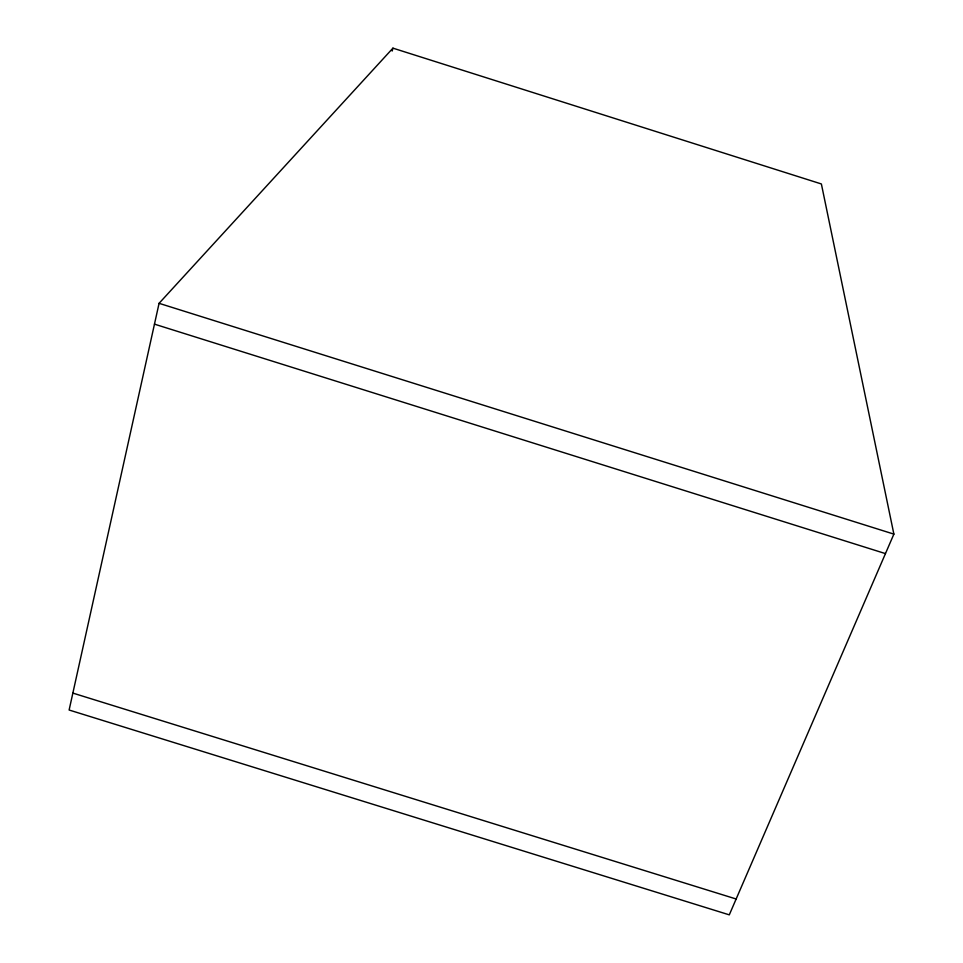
<?xml version="1.0" encoding="UTF-8"?>
<svg xmlns="http://www.w3.org/2000/svg" width="963" height="963" viewBox="0 0 963 963"><rect width="100%" height="100%" fill="white"/><g stroke="black" fill="none" stroke-linecap="round" stroke-linejoin="round"><path stroke-width="1.44" d="M159.076 303.321L69.119 710.02L729.292 914.85L893.881 534.116L821.379 183.957L392.94 48.15L159.076 303.321L893.881 534.116M392.182 51.027L392.94 48.15M72.863 693.095L736.141 898.997M154.465 324.146L885.466 553.605"/></g></svg>
